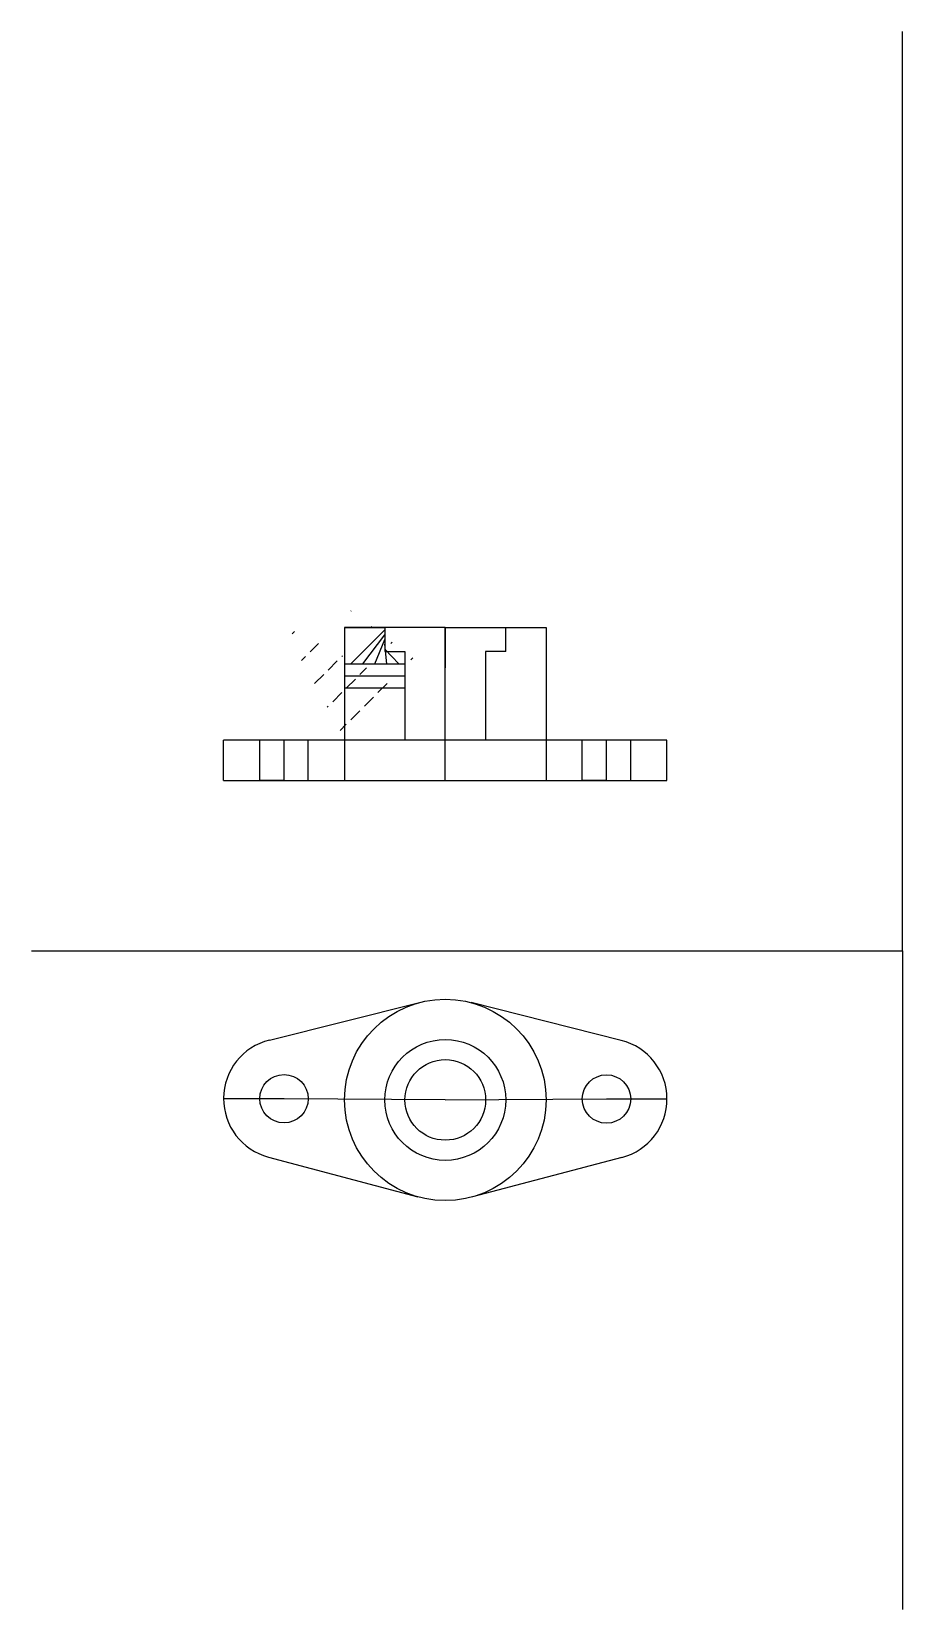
# Model space of a CAD drawing. Header units: millimetres. Extents: x 422932229 to 422932445, y 408204445 to 408204836.
import ezdxf

# ---------------------------------------------------------------- set-up
doc = ezdxf.new("R2010")
doc.units = ezdxf.units.MM
doc.linetypes.add('ACAD_ISO08W100', pattern=[36, 24, -3, 6, -3])

msp = doc.modelspace()

# ---------------------------------------------------------------- hatches: boundary and pattern name
h = msp.add_hatch()
h.set_pattern_fill('ANSI33', color=256)
h.set_pattern_definition([(45, (0, 0), (-4.490128060534577, 4.490128060534577), []), (45, (4.490130000000001, 0), (-4.490128060534577, 4.490128060534577), [3.175, -1.5875])])
h.paths.add_polyline_path([(422932316.4879059, 408204688.4902236), (422932306.4879059, 408204688.4902236), (422932306.4879059, 408204679.4902236), (422932321.4879059, 408204679.4902236), (422932321.4879059, 408204682.4902236), (422932316.4879059, 408204682.4902236)])
h.paths.add_polyline_path([(422932321.4879059, 408204673.4902236), (422932306.4879059, 408204673.4902236), (422932306.4879059, 408204660.4902236), (422932321.4879059, 408204660.4902236)])

# ---------------------------------------------------------------- linework, layer by layer
for p, q in [((422932444.8909265, 408204608.2028634), (422932444.8909265, 408204836.3864461)), ((422932331.4879059, 408204688.4902236), (422932306.4879059, 408204688.4902236)), ((422932306.4879059, 408204688.4902236), (422932306.4879059, 408204650.4902236)), ((422932306.4879059, 408204688.4902236), (422932316.4879059, 408204688.4902236)), ((422932316.4879059, 408204688.4902236), (422932316.4879059, 408204682.4902236)), ((422932331.4879059, 408204650.4902236), (422932331.4879059, 408204688.4902236)), ((422932331.4879059, 408204660.4902236), (422932331.4879059, 408204688.4902236)), ((422932331.4879059, 408204688.4902236), (422932356.4879059, 408204688.4902236)), ((422932331.4879059, 408204688.4902236), (422932331.4879059, 408204678.4902236)), ((422932346.4879059, 408204682.4902236), (422932346.4879059, 408204688.4902236)), ((422932356.4879059, 408204688.4902236), (422932356.487906, 408204650.4902236)), ((422932306.4879059, 408204679.4902236), (422932321.4879059, 408204679.4902236)), ((422932316.4879059, 408204682.4902236), (422932321.4879059, 408204682.4902236)), ((422932321.4879059, 408204682.4902236), (422932321.4879059, 408204660.4902236)), ((422932346.4879059, 408204682.4902236), (422932341.4879059, 408204682.4902236)), ((422932341.4879059, 408204682.4902236), (422932341.4879059, 408204660.4902236)), ((422932306.4879059, 408204673.4902236), (422932321.4879059, 408204673.4902236)), ((422932386.4872556, 408204660.4902236), (422932276.4890631, 408204660.4902236)), ((422932276.4890632, 408204650.4902236), (422932276.4890632, 408204660.4902236)), ((422932285.4890632, 408204650.4902236), (422932285.4890633, 408204660.4902236)), ((422932291.4890632, 408204650.4902236), (422932291.4890631, 408204660.4902236)), ((422932297.4890632, 408204650.4902236), (422932297.4890633, 408204660.4902236)), ((422932365.4872556, 408204650.4902236), (422932365.4872556, 408204660.4902236)), ((422932371.4872556, 408204650.4902236), (422932371.4872556, 408204660.4902236)), ((422932377.4872556, 408204650.4902236), (422932377.4872556, 408204660.4902236)), ((422932386.4872556, 408204650.4902236), (422932386.4872556, 408204660.4902237)), ((422932276.4890632, 408204650.4902236), (422932386.4872557, 408204650.4902236)), ((422932291.4890632, 408204650.4902236), (422932285.4890632, 408204650.4902236)), ((422932291.4890632, 408204650.4902236), (422932297.4890632, 408204650.4902236)), ((422932371.4872556, 408204650.4902236), (422932365.4872556, 408204650.4902236)), ((422932371.4872556, 408204650.4902236), (422932377.4872556, 408204650.4902236)), ((422932228.8657779, 408204608.2028634), (422932444.8909265, 408204608.2028634)), ((422932444.8909265, 408204608.2028634), (422932444.8909265, 408204444.7621229)), ((422932287.8504287, 408204586.0812131), (422932325.1115364, 408204595.3981228)), ((422932375.153568, 408204585.9980967), (422932337.9153799, 408204595.3845847)), ((422932291.4890632, 408204571.5292256), (422932276.4890632, 408204571.5292256)), ((422932331.487906, 408204571.2249577), (422932291.4890632, 408204571.5292256)), ((422932331.487906, 408204571.2249577), (422932371.4872556, 408204571.4530579)), ((422932371.4872556, 408204571.4530579), (422932386.4872556, 408204571.4530579)), ((422932287.6296962, 408204557.0342166), (422932324.7027929, 408204547.1633235)), ((422932375.3190444, 408204556.9507342), (422932338.2218024, 408204547.1489398))]:
    msp.add_line(p, q)
at = {"linetype": 'ACAD_ISO08W100'}
msp.add_line((422932306.4879059, 408204676.4902236), (422932321.4879059, 408204676.4902236), dxfattribs=at)
for centre, radius in [((422932331.487906, 408204571.2249577), 25), ((422932331.487906, 408204571.2249577), 15), ((422932331.487906, 408204571.2249577), 10), ((422932291.4890632, 408204571.5292256), 6), ((422932371.4872556, 408204571.4530579), 6)]:
    msp.add_circle(centre, radius)
for centre, start, end in [((422932291.4890632, 408204571.5292256), 359.5641639300284, 359.5641641576949), ((422932291.4890632, 408204571.5292256), 104.0338400141449, 255.093720208275), ((422932371.4872556, 408204571.4530579), 284.7971977809409, 75.85496061901256), ((422932371.4872556, 408204571.4530579), 180.3267313832143, 180.3295527529976)]:
    msp.add_arc(centre, 15, start, end)

doc.saveas('drawing.dxf')
